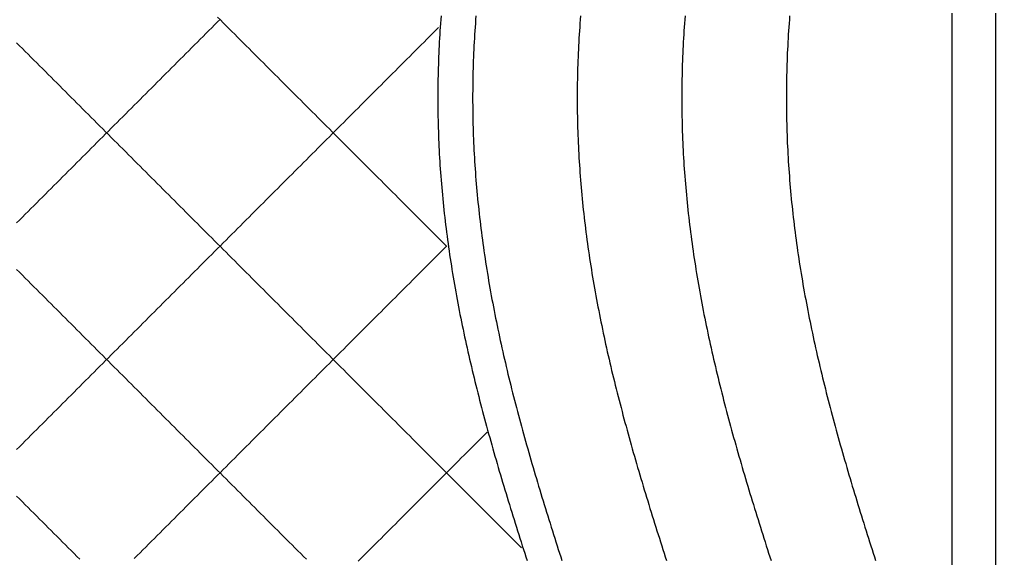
# Model space of a CAD drawing. Header units: millimetres. Extents: x 8 to 232, y 8 to 232.
# Drawn here: x 120 to 232, y 67.2 to 129 of the extents above; entities that cross this region are included whole.
import ezdxf

# ---------------------------------------------------------------- set-up
doc = ezdxf.new("R2010")
doc.units = ezdxf.units.MM
doc.layers.add('STUDY_GUIDES', color=7, linetype='Continuous')

msp = doc.modelspace()

# ---------------------------------------------------------------- linework, layer by layer
at = {"layer": 'STUDY_GUIDES'}
for points in [[(232, 214), (232, 26)], [(227, 212), (227, 28)], [(119.6708, 105.6708), (120, 106), (120.3292, 106.3292), (120.6585, 106.6585), (120.9877, 106.9877), (121.3169, 107.3169), (121.6462, 107.6462), (121.9754, 107.9754), (122.3046, 108.3046), (122.6338, 108.6338), (122.9631, 108.9631), (123.2923, 109.2923), (123.6215, 109.6215), (123.9508, 109.9508), (124.28, 110.28), (124.6092, 110.6092), (124.9385, 110.9385), (125.2677, 111.2677), (125.5969, 111.5969), (125.9262, 111.9262), (126.2554, 112.2554), (126.5846, 112.5846), (126.9138, 112.9138), (127.2431, 113.2431), (127.5723, 113.5723), (127.9015, 113.9015), (128.2308, 114.2308), (128.56, 114.56), (128.8892, 114.8892), (129.2185, 115.2185), (129.5477, 115.5477), (129.8769, 115.8769), (130.2062, 116.2062), (130.5354, 116.5354), (130.8646, 116.8646), (131.1938, 117.1938), (131.5231, 117.5231), (131.8523, 117.8523), (132.1815, 118.1815), (132.5108, 118.5108), (132.84, 118.84), (133.1692, 119.1692), (133.4985, 119.4985), (133.8277, 119.8277), (134.1569, 120.1569), (134.4862, 120.4862), (134.8154, 120.8154), (135.1446, 121.1446), (135.4738, 121.4738), (135.8031, 121.8031), (136.1323, 122.1323), (136.4615, 122.4615), (136.7908, 122.7908), (137.12, 123.12), (137.4492, 123.4492), (137.7785, 123.7785), (138.1077, 124.1077), (138.4369, 124.4369), (138.7662, 124.7662), (139.0954, 125.0954), (139.4246, 125.4246), (139.7538, 125.7538), (140.0831, 126.0831), (140.4123, 126.4123), (140.7415, 126.7415), (141.0708, 127.0708), (141.4, 127.4), (141.7292, 127.7292), (142.0585, 128.0585), (142.3877, 128.3877), (142.7169, 128.7169), (143.0462, 129.0462)], [(142.7169, 129.2831), (143.0462, 128.9538), (143.3754, 128.6246), (143.7046, 128.2954), (144.0338, 127.9662), (144.3631, 127.6369), (144.6923, 127.3077), (145.0215, 126.9785), (145.3508, 126.6492), (145.68, 126.32), (146.0092, 125.9908), (146.3385, 125.6615), (146.6677, 125.3323), (146.9969, 125.0031), (147.3262, 124.6738), (147.6554, 124.3446), (147.9846, 124.0154), (148.3138, 123.6862), (148.6431, 123.3569), (148.9723, 123.0277), (149.3015, 122.6985), (149.6308, 122.3692), (149.96, 122.04), (150.2892, 121.7108), (150.6185, 121.3815), (150.9477, 121.0523), (151.2769, 120.7231), (151.6062, 120.3938), (151.9354, 120.0646), (152.2646, 119.7354), (152.5938, 119.4062), (152.9231, 119.0769), (153.2523, 118.7477), (153.5815, 118.4185), (153.9108, 118.0892), (154.24, 117.76), (154.5692, 117.4308), (154.8985, 117.1015), (155.2277, 116.7723), (155.5569, 116.4431), (155.8862, 116.1138), (156.2154, 115.7846), (156.5446, 115.4554), (156.8738, 115.1262), (157.2031, 114.7969), (157.5323, 114.4677), (157.8615, 114.1385), (158.1908, 113.8092), (158.52, 113.48), (158.8492, 113.1508), (159.1785, 112.8215), (159.5077, 112.4923), (159.8369, 112.1631), (160.1662, 111.8338), (160.4954, 111.5046), (160.8246, 111.1754), (161.1538, 110.8462), (161.4831, 110.5169), (161.8123, 110.1877), (162.1415, 109.8585), (162.4708, 109.5292), (162.8, 109.2), (163.1292, 108.8708), (163.4585, 108.5415), (163.7877, 108.2123), (164.1169, 107.8831), (164.4462, 107.5538), (164.7754, 107.2246), (165.1046, 106.8954), (165.4338, 106.5662), (165.7631, 106.2369), (166.0923, 105.9077), (166.4215, 105.5785), (166.7508, 105.2492), (167.08, 104.92), (167.4092, 104.5908), (167.7385, 104.2615), (168.0677, 103.9323), (168.3969, 103.6031), (168.7262, 103.2738), (169.0554, 102.9446)], [(168.3779, 129.416), (168.3445, 128.988), (168.3126, 128.56), (168.2822, 128.132), (168.2534, 127.704), (168.2261, 127.276), (168.2003, 126.848), (168.1761, 126.42), (168.1535, 125.992), (168.1324, 125.564), (168.1128, 125.136), (168.0948, 124.708), (168.0784, 124.28), (168.0635, 123.852), (168.0502, 123.424), (168.0384, 122.996), (168.0282, 122.568), (168.0196, 122.14), (168.0126, 121.712), (168.0071, 121.284), (168.0031, 120.856), (168.0008, 120.428), (168, 120), (168.0008, 119.572), (168.0031, 119.144), (168.0071, 118.716), (168.0126, 118.288), (168.0196, 117.86), (168.0282, 117.432), (168.0384, 117.004), (168.0502, 116.576), (168.0635, 116.148), (168.0784, 115.72), (168.0948, 115.292), (168.1128, 114.864), (168.1324, 114.436), (168.1535, 114.008), (168.1761, 113.58), (168.2003, 113.152), (168.2261, 112.724), (168.2534, 112.296), (168.2822, 111.868), (168.3126, 111.44), (168.3445, 111.012), (168.3779, 110.584), (168.4128, 110.156), (168.4493, 109.728), (168.4872, 109.3), (168.5267, 108.872), (168.5677, 108.444), (168.6102, 108.016), (168.6541, 107.588), (168.6996, 107.16), (168.7465, 106.732), (168.795, 106.304), (168.8448, 105.876), (168.8962, 105.448), (168.949, 105.02), (169.0033, 104.592), (169.059, 104.164), (169.1161, 103.736), (169.1747, 103.308), (169.2346, 102.88), (169.296, 102.452), (169.3589, 102.024), (169.4231, 101.596), (169.4887, 101.168), (169.5556, 100.74), (169.624, 100.312), (169.6937, 99.884), (169.7648, 99.456), (169.8372, 99.028), (169.911, 98.6), (169.9861, 98.172), (170.0625, 97.744), (170.1402, 97.316), (170.2192, 96.888), (170.2995, 96.46), (170.3811, 96.032), (170.464, 95.604), (170.5481, 95.176), (170.6335, 94.748), (170.7201, 94.32), (170.808, 93.892), (170.897, 93.464), (170.9873, 93.036), (171.0787, 92.608), (171.1714, 92.18), (171.2652, 91.752), (171.3602, 91.324), (171.4563, 90.896), (171.5535, 90.468), (171.6519, 90.04), (171.7514, 89.612), (171.852, 89.184), (171.9537, 88.756), (172.0564, 88.328), (172.1602, 87.9), (172.2651, 87.472), (172.371, 87.044), (172.4779, 86.616), (172.5858, 86.188), (172.6947, 85.76), (172.8046, 85.332), (172.9154, 84.904), (173.0272, 84.476), (173.14, 84.048), (173.2537, 83.62), (173.3682, 83.192), (173.4837, 82.764), (173.6001, 82.336), (173.7173, 81.908), (173.8354, 81.48), (173.9543, 81.052), (174.074, 80.624), (174.1945, 80.196), (174.3159, 79.768), (174.438, 79.34), (174.5608, 78.912), (174.6845, 78.484), (174.8088, 78.056), (174.9339, 77.628), (175.0596, 77.2), (175.1861, 76.772), (175.3132, 76.344), (175.4409, 75.916), (175.5693, 75.488), (175.6983, 75.06), (175.8279, 74.632), (175.9581, 74.204), (176.0889, 73.776), (176.2202, 73.348), (176.3521, 72.92), (176.4845, 72.492), (176.6174, 72.064), (176.7507, 71.636), (176.8846, 71.208), (177.0189, 70.78), (177.1536, 70.352), (177.2888, 69.924), (177.4244, 69.496), (177.5603, 69.068), (177.6966, 68.64), (177.8333, 68.212), (177.9703, 67.784), (178.1076, 67.356), (178.2452, 66.928)], [(172.3779, 129.416), (172.3445, 128.988), (172.3126, 128.56), (172.2822, 128.132), (172.2534, 127.704), (172.2261, 127.276), (172.2003, 126.848), (172.1761, 126.42), (172.1535, 125.992), (172.1324, 125.564), (172.1128, 125.136), (172.0948, 124.708), (172.0784, 124.28), (172.0635, 123.852), (172.0502, 123.424), (172.0384, 122.996), (172.0282, 122.568), (172.0196, 122.14), (172.0126, 121.712), (172.0071, 121.284), (172.0031, 120.856), (172.0008, 120.428), (172, 120), (172.0008, 119.572), (172.0031, 119.144), (172.0071, 118.716), (172.0126, 118.288), (172.0196, 117.86), (172.0282, 117.432), (172.0384, 117.004), (172.0502, 116.576), (172.0635, 116.148), (172.0784, 115.72), (172.0948, 115.292), (172.1128, 114.864), (172.1324, 114.436), (172.1535, 114.008), (172.1761, 113.58), (172.2003, 113.152), (172.2261, 112.724), (172.2534, 112.296), (172.2822, 111.868), (172.3126, 111.44), (172.3445, 111.012), (172.3779, 110.584), (172.4128, 110.156), (172.4493, 109.728), (172.4872, 109.3), (172.5267, 108.872), (172.5677, 108.444), (172.6102, 108.016), (172.6541, 107.588), (172.6996, 107.16), (172.7465, 106.732), (172.795, 106.304), (172.8448, 105.876), (172.8962, 105.448), (172.949, 105.02), (173.0033, 104.592), (173.059, 104.164), (173.1161, 103.736), (173.1747, 103.308), (173.2346, 102.88), (173.296, 102.452), (173.3589, 102.024), (173.4231, 101.596), (173.4887, 101.168), (173.5556, 100.74), (173.624, 100.312), (173.6937, 99.884), (173.7648, 99.456), (173.8372, 99.028), (173.911, 98.6), (173.9861, 98.172), (174.0625, 97.744), (174.1402, 97.316), (174.2192, 96.888), (174.2995, 96.46), (174.3811, 96.032), (174.464, 95.604), (174.5481, 95.176), (174.6335, 94.748), (174.7201, 94.32), (174.808, 93.892), (174.897, 93.464), (174.9873, 93.036), (175.0787, 92.608), (175.1714, 92.18), (175.2652, 91.752), (175.3602, 91.324), (175.4563, 90.896), (175.5535, 90.468), (175.6519, 90.04), (175.7514, 89.612), (175.852, 89.184), (175.9537, 88.756), (176.0564, 88.328), (176.1602, 87.9), (176.2651, 87.472), (176.371, 87.044), (176.4779, 86.616), (176.5858, 86.188), (176.6947, 85.76), (176.8046, 85.332), (176.9154, 84.904), (177.0272, 84.476), (177.14, 84.048), (177.2537, 83.62), (177.3682, 83.192), (177.4837, 82.764), (177.6001, 82.336), (177.7173, 81.908), (177.8354, 81.48), (177.9543, 81.052), (178.074, 80.624), (178.1945, 80.196), (178.3159, 79.768), (178.438, 79.34), (178.5608, 78.912), (178.6845, 78.484), (178.8088, 78.056), (178.9339, 77.628), (179.0596, 77.2), (179.1861, 76.772), (179.3132, 76.344), (179.4409, 75.916), (179.5693, 75.488), (179.6983, 75.06), (179.8279, 74.632), (179.9581, 74.204), (180.0889, 73.776), (180.2202, 73.348), (180.3521, 72.92), (180.4845, 72.492), (180.6174, 72.064), (180.7507, 71.636), (180.8846, 71.208), (181.0189, 70.78), (181.1536, 70.352), (181.2888, 69.924), (181.4244, 69.496), (181.5603, 69.068), (181.6966, 68.64), (181.8333, 68.212), (181.9703, 67.784), (182.1076, 67.356), (182.2452, 66.928)], [(184.3779, 129.416), (184.3445, 128.988), (184.3126, 128.56), (184.2822, 128.132), (184.2534, 127.704), (184.2261, 127.276), (184.2003, 126.848), (184.1761, 126.42), (184.1535, 125.992), (184.1324, 125.564), (184.1128, 125.136), (184.0948, 124.708), (184.0784, 124.28), (184.0635, 123.852), (184.0502, 123.424), (184.0384, 122.996), (184.0282, 122.568), (184.0196, 122.14), (184.0126, 121.712), (184.0071, 121.284), (184.0031, 120.856), (184.0008, 120.428), (184, 120), (184.0008, 119.572), (184.0031, 119.144), (184.0071, 118.716), (184.0126, 118.288), (184.0196, 117.86), (184.0282, 117.432), (184.0384, 117.004), (184.0502, 116.576), (184.0635, 116.148), (184.0784, 115.72), (184.0948, 115.292), (184.1128, 114.864), (184.1324, 114.436), (184.1535, 114.008), (184.1761, 113.58), (184.2003, 113.152), (184.2261, 112.724), (184.2534, 112.296), (184.2822, 111.868), (184.3126, 111.44), (184.3445, 111.012), (184.3779, 110.584), (184.4128, 110.156), (184.4493, 109.728), (184.4872, 109.3), (184.5267, 108.872), (184.5677, 108.444), (184.6102, 108.016), (184.6541, 107.588), (184.6996, 107.16), (184.7465, 106.732), (184.795, 106.304), (184.8448, 105.876), (184.8962, 105.448), (184.949, 105.02), (185.0033, 104.592), (185.059, 104.164), (185.1161, 103.736), (185.1747, 103.308), (185.2346, 102.88), (185.296, 102.452), (185.3589, 102.024), (185.4231, 101.596), (185.4887, 101.168), (185.5556, 100.74), (185.624, 100.312), (185.6937, 99.884), (185.7648, 99.456), (185.8372, 99.028), (185.911, 98.6), (185.9861, 98.172), (186.0625, 97.744), (186.1402, 97.316), (186.2192, 96.888), (186.2995, 96.46), (186.3811, 96.032), (186.464, 95.604), (186.5481, 95.176), (186.6335, 94.748), (186.7201, 94.32), (186.808, 93.892), (186.897, 93.464), (186.9873, 93.036), (187.0787, 92.608), (187.1714, 92.18), (187.2652, 91.752), (187.3602, 91.324), (187.4563, 90.896), (187.5535, 90.468), (187.6519, 90.04), (187.7514, 89.612), (187.852, 89.184), (187.9537, 88.756), (188.0564, 88.328), (188.1602, 87.9), (188.2651, 87.472), (188.371, 87.044), (188.4779, 86.616), (188.5858, 86.188), (188.6947, 85.76), (188.8046, 85.332), (188.9154, 84.904), (189.0272, 84.476), (189.14, 84.048), (189.2537, 83.62), (189.3682, 83.192), (189.4837, 82.764), (189.6001, 82.336), (189.7173, 81.908), (189.8354, 81.48), (189.9543, 81.052), (190.074, 80.624), (190.1945, 80.196), (190.3159, 79.768), (190.438, 79.34), (190.5608, 78.912), (190.6845, 78.484), (190.8088, 78.056), (190.9339, 77.628), (191.0596, 77.2), (191.1861, 76.772), (191.3132, 76.344), (191.4409, 75.916), (191.5693, 75.488), (191.6983, 75.06), (191.8279, 74.632), (191.9581, 74.204), (192.0889, 73.776), (192.2202, 73.348), (192.3521, 72.92), (192.4845, 72.492), (192.6174, 72.064), (192.7507, 71.636), (192.8846, 71.208), (193.0189, 70.78), (193.1536, 70.352), (193.2888, 69.924), (193.4244, 69.496), (193.5603, 69.068), (193.6966, 68.64), (193.8333, 68.212), (193.9703, 67.784), (194.1076, 67.356), (194.2452, 66.928)], [(196.3779, 129.416), (196.3445, 128.988), (196.3126, 128.56), (196.2822, 128.132), (196.2534, 127.704), (196.2261, 127.276), (196.2003, 126.848), (196.1761, 126.42), (196.1535, 125.992), (196.1324, 125.564), (196.1128, 125.136), (196.0948, 124.708), (196.0784, 124.28), (196.0635, 123.852), (196.0502, 123.424), (196.0384, 122.996), (196.0282, 122.568), (196.0196, 122.14), (196.0126, 121.712), (196.0071, 121.284), (196.0031, 120.856), (196.0008, 120.428), (196, 120), (196.0008, 119.572), (196.0031, 119.144), (196.0071, 118.716), (196.0126, 118.288), (196.0196, 117.86), (196.0282, 117.432), (196.0384, 117.004), (196.0502, 116.576), (196.0635, 116.148), (196.0784, 115.72), (196.0948, 115.292), (196.1128, 114.864), (196.1324, 114.436), (196.1535, 114.008), (196.1761, 113.58), (196.2003, 113.152), (196.2261, 112.724), (196.2534, 112.296), (196.2822, 111.868), (196.3126, 111.44), (196.3445, 111.012), (196.3779, 110.584), (196.4128, 110.156), (196.4493, 109.728), (196.4872, 109.3), (196.5267, 108.872), (196.5677, 108.444), (196.6102, 108.016), (196.6541, 107.588), (196.6996, 107.16), (196.7465, 106.732), (196.795, 106.304), (196.8448, 105.876), (196.8962, 105.448), (196.949, 105.02), (197.0033, 104.592), (197.059, 104.164), (197.1161, 103.736), (197.1747, 103.308), (197.2346, 102.88), (197.296, 102.452), (197.3589, 102.024), (197.4231, 101.596), (197.4887, 101.168), (197.5556, 100.74), (197.624, 100.312), (197.6937, 99.884), (197.7648, 99.456), (197.8372, 99.028), (197.911, 98.6), (197.9861, 98.172), (198.0625, 97.744), (198.1402, 97.316), (198.2192, 96.888), (198.2995, 96.46), (198.3811, 96.032), (198.464, 95.604), (198.5481, 95.176), (198.6335, 94.748), (198.7201, 94.32), (198.808, 93.892), (198.897, 93.464), (198.9873, 93.036), (199.0787, 92.608), (199.1714, 92.18), (199.2652, 91.752), (199.3602, 91.324), (199.4563, 90.896), (199.5535, 90.468), (199.6519, 90.04), (199.7514, 89.612), (199.852, 89.184), (199.9537, 88.756), (200.0564, 88.328), (200.1602, 87.9), (200.2651, 87.472), (200.371, 87.044), (200.4779, 86.616), (200.5858, 86.188), (200.6947, 85.76), (200.8046, 85.332), (200.9154, 84.904), (201.0272, 84.476), (201.14, 84.048), (201.2537, 83.62), (201.3682, 83.192), (201.4837, 82.764), (201.6001, 82.336), (201.7173, 81.908), (201.8354, 81.48), (201.9543, 81.052), (202.074, 80.624), (202.1945, 80.196), (202.3159, 79.768), (202.438, 79.34), (202.5608, 78.912), (202.6845, 78.484), (202.8088, 78.056), (202.9339, 77.628), (203.0596, 77.2), (203.1861, 76.772), (203.3132, 76.344), (203.4409, 75.916), (203.5693, 75.488), (203.6983, 75.06), (203.8279, 74.632), (203.9581, 74.204), (204.0889, 73.776), (204.2202, 73.348), (204.3521, 72.92), (204.4845, 72.492), (204.6174, 72.064), (204.7507, 71.636), (204.8846, 71.208), (205.0189, 70.78), (205.1536, 70.352), (205.2888, 69.924), (205.4244, 69.496), (205.5603, 69.068), (205.6966, 68.64), (205.8333, 68.212), (205.9703, 67.784), (206.1076, 67.356), (206.2452, 66.928)], [(208.3779, 129.416), (208.3445, 128.988), (208.3126, 128.56), (208.2822, 128.132), (208.2534, 127.704), (208.2261, 127.276), (208.2003, 126.848), (208.1761, 126.42), (208.1535, 125.992), (208.1324, 125.564), (208.1128, 125.136), (208.0948, 124.708), (208.0784, 124.28), (208.0635, 123.852), (208.0502, 123.424), (208.0384, 122.996), (208.0282, 122.568), (208.0196, 122.14), (208.0126, 121.712), (208.0071, 121.284), (208.0031, 120.856), (208.0008, 120.428), (208, 120), (208.0008, 119.572), (208.0031, 119.144), (208.0071, 118.716), (208.0126, 118.288), (208.0196, 117.86), (208.0282, 117.432), (208.0384, 117.004), (208.0502, 116.576), (208.0635, 116.148), (208.0784, 115.72), (208.0948, 115.292), (208.1128, 114.864), (208.1324, 114.436), (208.1535, 114.008), (208.1761, 113.58), (208.2003, 113.152), (208.2261, 112.724), (208.2534, 112.296), (208.2822, 111.868), (208.3126, 111.44), (208.3445, 111.012), (208.3779, 110.584), (208.4128, 110.156), (208.4493, 109.728), (208.4872, 109.3), (208.5267, 108.872), (208.5677, 108.444), (208.6102, 108.016), (208.6541, 107.588), (208.6996, 107.16), (208.7465, 106.732), (208.795, 106.304), (208.8448, 105.876), (208.8962, 105.448), (208.949, 105.02), (209.0033, 104.592), (209.059, 104.164), (209.1161, 103.736), (209.1747, 103.308), (209.2346, 102.88), (209.296, 102.452), (209.3589, 102.024), (209.4231, 101.596), (209.4887, 101.168), (209.5556, 100.74), (209.624, 100.312), (209.6937, 99.884), (209.7648, 99.456), (209.8372, 99.028), (209.911, 98.6), (209.9861, 98.172), (210.0625, 97.744), (210.1402, 97.316), (210.2192, 96.888), (210.2995, 96.46), (210.3811, 96.032), (210.464, 95.604), (210.5481, 95.176), (210.6335, 94.748), (210.7201, 94.32), (210.808, 93.892), (210.897, 93.464), (210.9873, 93.036), (211.0787, 92.608), (211.1714, 92.18), (211.2652, 91.752), (211.3602, 91.324), (211.4563, 90.896), (211.5535, 90.468), (211.6519, 90.04), (211.7514, 89.612), (211.852, 89.184), (211.9537, 88.756), (212.0564, 88.328), (212.1602, 87.9), (212.2651, 87.472), (212.371, 87.044), (212.4779, 86.616), (212.5858, 86.188), (212.6947, 85.76), (212.8046, 85.332), (212.9154, 84.904), (213.0272, 84.476), (213.14, 84.048), (213.2537, 83.62), (213.3682, 83.192), (213.4837, 82.764), (213.6001, 82.336), (213.7173, 81.908), (213.8354, 81.48), (213.9543, 81.052), (214.074, 80.624), (214.1945, 80.196), (214.3159, 79.768), (214.438, 79.34), (214.5608, 78.912), (214.6845, 78.484), (214.8088, 78.056), (214.9339, 77.628), (215.0596, 77.2), (215.1861, 76.772), (215.3132, 76.344), (215.4409, 75.916), (215.5693, 75.488), (215.6983, 75.06), (215.8279, 74.632), (215.9581, 74.204), (216.0889, 73.776), (216.2202, 73.348), (216.3521, 72.92), (216.4845, 72.492), (216.6174, 72.064), (216.7507, 71.636), (216.8846, 71.208), (217.0189, 70.78), (217.1536, 70.352), (217.2888, 69.924), (217.4244, 69.496), (217.5603, 69.068), (217.6966, 68.64), (217.8333, 68.212), (217.9703, 67.784), (218.1076, 67.356), (218.2452, 66.928)], [(119.6708, 79.6708), (120, 80), (120.3292, 80.3292), (120.6585, 80.6585), (120.9877, 80.9877), (121.3169, 81.3169), (121.6462, 81.6462), (121.9754, 81.9754), (122.3046, 82.3046), (122.6338, 82.6338), (122.9631, 82.9631), (123.2923, 83.2923), (123.6215, 83.6215), (123.9508, 83.9508), (124.28, 84.28), (124.6092, 84.6092), (124.9385, 84.9385), (125.2677, 85.2677), (125.5969, 85.5969), (125.9262, 85.9262), (126.2554, 86.2554), (126.5846, 86.5846), (126.9138, 86.9138), (127.2431, 87.2431), (127.5723, 87.5723), (127.9015, 87.9015), (128.2308, 88.2308), (128.56, 88.56), (128.8892, 88.8892), (129.2185, 89.2185), (129.5477, 89.5477), (129.8769, 89.8769), (130.2062, 90.2062), (130.5354, 90.5354), (130.8646, 90.8646), (131.1938, 91.1938), (131.5231, 91.5231), (131.8523, 91.8523), (132.1815, 92.1815), (132.5108, 92.5108), (132.84, 92.84), (133.1692, 93.1692), (133.4985, 93.4985), (133.8277, 93.8277), (134.1569, 94.1569), (134.4862, 94.4862), (134.8154, 94.8154), (135.1446, 95.1446), (135.4738, 95.4738), (135.8031, 95.8031), (136.1323, 96.1323), (136.4615, 96.4615), (136.7908, 96.7908), (137.12, 97.12), (137.4492, 97.4492), (137.7785, 97.7785), (138.1077, 98.1077), (138.4369, 98.4369), (138.7662, 98.7662), (139.0954, 99.0954), (139.4246, 99.4246), (139.7538, 99.7538), (140.0831, 100.0831), (140.4123, 100.4123), (140.7415, 100.7415), (141.0708, 101.0708), (141.4, 101.4), (141.7292, 101.7292), (142.0585, 102.0585), (142.3877, 102.3877), (142.7169, 102.7169), (143.0462, 103.0462), (143.3754, 103.3754), (143.7046, 103.7046), (144.0338, 104.0338), (144.3631, 104.3631), (144.6923, 104.6923), (145.0215, 105.0215), (145.3508, 105.3508), (145.68, 105.68), (146.0092, 106.0092), (146.3385, 106.3385), (146.6677, 106.6677), (146.9969, 106.9969), (147.3262, 107.3262), (147.6554, 107.6554), (147.9846, 107.9846), (148.3138, 108.3138), (148.6431, 108.6431), (148.9723, 108.9723), (149.3015, 109.3015), (149.6308, 109.6308), (149.96, 109.96), (150.2892, 110.2892), (150.6185, 110.6185), (150.9477, 110.9477), (151.2769, 111.2769), (151.6062, 111.6062), (151.9354, 111.9354), (152.2646, 112.2646), (152.5938, 112.5938), (152.9231, 112.9231), (153.2523, 113.2523), (153.5815, 113.5815), (153.9108, 113.9108), (154.24, 114.24), (154.5692, 114.5692), (154.8985, 114.8985), (155.2277, 115.2277), (155.5569, 115.5569), (155.8862, 115.8862), (156.2154, 116.2154), (156.5446, 116.5446), (156.8738, 116.8738), (157.2031, 117.2031), (157.5323, 117.5323), (157.8615, 117.8615), (158.1908, 118.1908), (158.52, 118.52), (158.8492, 118.8492), (159.1785, 119.1785), (159.5077, 119.5077), (159.8369, 119.8369), (160.1662, 120.1662), (160.4954, 120.4954), (160.8246, 120.8246), (161.1538, 121.1538), (161.4831, 121.4831), (161.8123, 121.8123), (162.1415, 122.1415), (162.4708, 122.4708), (162.8, 122.8), (163.1292, 123.1292), (163.4585, 123.4585), (163.7877, 123.7877), (164.1169, 124.1169), (164.4462, 124.4462), (164.7754, 124.7754), (165.1046, 125.1046), (165.4338, 125.4338), (165.7631, 125.7631), (166.0923, 126.0923), (166.4215, 126.4215), (166.7508, 126.7508), (167.08, 127.08), (167.4092, 127.4092), (167.7385, 127.7385), (168.0677, 128.0677)], [(119.6708, 126.3292), (120, 126), (120.3292, 125.6708), (120.6585, 125.3415), (120.9877, 125.0123), (121.3169, 124.6831), (121.6462, 124.3538), (121.9754, 124.0246), (122.3046, 123.6954), (122.6338, 123.3662), (122.9631, 123.0369), (123.2923, 122.7077), (123.6215, 122.3785), (123.9508, 122.0492), (124.28, 121.72), (124.6092, 121.3908), (124.9385, 121.0615), (125.2677, 120.7323), (125.5969, 120.4031), (125.9262, 120.0738), (126.2554, 119.7446), (126.5846, 119.4154), (126.9138, 119.0862), (127.2431, 118.7569), (127.5723, 118.4277), (127.9015, 118.0985), (128.2308, 117.7692), (128.56, 117.44), (128.8892, 117.1108), (129.2185, 116.7815), (129.5477, 116.4523), (129.8769, 116.1231), (130.2062, 115.7938), (130.5354, 115.4646), (130.8646, 115.1354), (131.1938, 114.8062), (131.5231, 114.4769), (131.8523, 114.1477), (132.1815, 113.8185), (132.5108, 113.4892), (132.84, 113.16), (133.1692, 112.8308), (133.4985, 112.5015), (133.8277, 112.1723), (134.1569, 111.8431), (134.4862, 111.5138), (134.8154, 111.1846), (135.1446, 110.8554), (135.4738, 110.5262), (135.8031, 110.1969), (136.1323, 109.8677), (136.4615, 109.5385), (136.7908, 109.2092), (137.12, 108.88), (137.4492, 108.5508), (137.7785, 108.2215), (138.1077, 107.8923), (138.4369, 107.5631), (138.7662, 107.2338), (139.0954, 106.9046), (139.4246, 106.5754), (139.7538, 106.2462), (140.0831, 105.9169), (140.4123, 105.5877), (140.7415, 105.2585), (141.0708, 104.9292), (141.4, 104.6), (141.7292, 104.2708), (142.0585, 103.9415), (142.3877, 103.6123), (142.7169, 103.2831), (143.0462, 102.9538), (143.3754, 102.6246), (143.7046, 102.2954), (144.0338, 101.9662), (144.3631, 101.6369), (144.6923, 101.3077), (145.0215, 100.9785), (145.3508, 100.6492), (145.68, 100.32), (146.0092, 99.9908), (146.3385, 99.6615), (146.6677, 99.3323), (146.9969, 99.0031), (147.3262, 98.6738), (147.6554, 98.3446), (147.9846, 98.0154), (148.3138, 97.6862), (148.6431, 97.3569), (148.9723, 97.0277), (149.3015, 96.6985), (149.6308, 96.3692), (149.96, 96.04), (150.2892, 95.7108), (150.6185, 95.3815), (150.9477, 95.0523), (151.2769, 94.7231), (151.6062, 94.3938), (151.9354, 94.0646), (152.2646, 93.7354), (152.5938, 93.4062), (152.9231, 93.0769), (153.2523, 92.7477), (153.5815, 92.4185), (153.9108, 92.0892), (154.24, 91.76), (154.5692, 91.4308), (154.8985, 91.1015), (155.2277, 90.7723), (155.5569, 90.4431), (155.8862, 90.1138), (156.2154, 89.7846), (156.5446, 89.4554), (156.8738, 89.1262), (157.2031, 88.7969), (157.5323, 88.4677), (157.8615, 88.1385), (158.1908, 87.8092), (158.52, 87.48), (158.8492, 87.1508), (159.1785, 86.8215), (159.5077, 86.4923), (159.8369, 86.1631), (160.1662, 85.8338), (160.4954, 85.5046), (160.8246, 85.1754), (161.1538, 84.8462), (161.4831, 84.5169), (161.8123, 84.1877), (162.1415, 83.8585), (162.4708, 83.5292), (162.8, 83.2), (163.1292, 82.8708), (163.4585, 82.5415), (163.7877, 82.2123), (164.1169, 81.8831), (164.4462, 81.5538), (164.7754, 81.2246), (165.1046, 80.8954), (165.4338, 80.5662), (165.7631, 80.2369), (166.0923, 79.9077), (166.4215, 79.5785), (166.7508, 79.2492), (167.08, 78.92), (167.4092, 78.5908), (167.7385, 78.2615), (168.0677, 77.9323), (168.3969, 77.6031), (168.7262, 77.2738), (169.0554, 76.9446), (169.3846, 76.6154), (169.7138, 76.2862), (170.0431, 75.9569), (170.3723, 75.6277), (170.7015, 75.2985), (171.0308, 74.9692), (171.36, 74.64), (171.6892, 74.3108), (172.0185, 73.9815), (172.3477, 73.6523), (172.6769, 73.3231), (173.0062, 72.9938), (173.3354, 72.6646), (173.6646, 72.3354), (173.9938, 72.0062), (174.3231, 71.6769), (174.6523, 71.3477), (174.9815, 71.0185), (175.3108, 70.6892), (175.64, 70.36), (175.9692, 70.0308), (176.2985, 69.7015), (176.6277, 69.3723), (176.9569, 69.0431), (177.2862, 68.7138), (177.6154, 68.3846)], [(133.1692, 67.1692), (133.4985, 67.4985), (133.8277, 67.8277), (134.1569, 68.1569), (134.4862, 68.4862), (134.8154, 68.8154), (135.1446, 69.1446), (135.4738, 69.4738), (135.8031, 69.8031), (136.1323, 70.1323), (136.4615, 70.4615), (136.7908, 70.7908), (137.12, 71.12), (137.4492, 71.4492), (137.7785, 71.7785), (138.1077, 72.1077), (138.4369, 72.4369), (138.7662, 72.7662), (139.0954, 73.0954), (139.4246, 73.4246), (139.7538, 73.7538), (140.0831, 74.0831), (140.4123, 74.4123), (140.7415, 74.7415), (141.0708, 75.0708), (141.4, 75.4), (141.7292, 75.7292), (142.0585, 76.0585), (142.3877, 76.3877), (142.7169, 76.7169), (143.0462, 77.0462), (143.3754, 77.3754), (143.7046, 77.7046), (144.0338, 78.0338), (144.3631, 78.3631), (144.6923, 78.6923), (145.0215, 79.0215), (145.3508, 79.3508), (145.68, 79.68), (146.0092, 80.0092), (146.3385, 80.3385), (146.6677, 80.6677), (146.9969, 80.9969), (147.3262, 81.3262), (147.6554, 81.6554), (147.9846, 81.9846), (148.3138, 82.3138), (148.6431, 82.6431), (148.9723, 82.9723), (149.3015, 83.3015), (149.6308, 83.6308), (149.96, 83.96), (150.2892, 84.2892), (150.6185, 84.6185), (150.9477, 84.9477), (151.2769, 85.2769), (151.6062, 85.6062), (151.9354, 85.9354), (152.2646, 86.2646), (152.5938, 86.5938), (152.9231, 86.9231), (153.2523, 87.2523), (153.5815, 87.5815), (153.9108, 87.9108), (154.24, 88.24), (154.5692, 88.5692), (154.8985, 88.8985), (155.2277, 89.2277), (155.5569, 89.5569), (155.8862, 89.8862), (156.2154, 90.2154), (156.5446, 90.5446), (156.8738, 90.8738), (157.2031, 91.2031), (157.5323, 91.5323), (157.8615, 91.8615), (158.1908, 92.1908), (158.52, 92.52), (158.8492, 92.8492), (159.1785, 93.1785), (159.5077, 93.5077), (159.8369, 93.8369), (160.1662, 94.1662), (160.4954, 94.4954), (160.8246, 94.8246), (161.1538, 95.1538), (161.4831, 95.4831), (161.8123, 95.8123), (162.1415, 96.1415), (162.4708, 96.4708), (162.8, 96.8), (163.1292, 97.1292), (163.4585, 97.4585), (163.7877, 97.7877), (164.1169, 98.1169), (164.4462, 98.4462), (164.7754, 98.7754), (165.1046, 99.1046), (165.4338, 99.4338), (165.7631, 99.7631), (166.0923, 100.0923), (166.4215, 100.4215), (166.7508, 100.7508), (167.08, 101.08), (167.4092, 101.4092), (167.7385, 101.7385), (168.0677, 102.0677), (168.3969, 102.3969), (168.7262, 102.7262), (169.0554, 103.0554)], [(119.6708, 100.3292), (120, 100), (120.3292, 99.6708), (120.6585, 99.3415), (120.9877, 99.0123), (121.3169, 98.6831), (121.6462, 98.3538), (121.9754, 98.0246), (122.3046, 97.6954), (122.6338, 97.3662), (122.9631, 97.0369), (123.2923, 96.7077), (123.6215, 96.3785), (123.9508, 96.0492), (124.28, 95.72), (124.6092, 95.3908), (124.9385, 95.0615), (125.2677, 94.7323), (125.5969, 94.4031), (125.9262, 94.0738), (126.2554, 93.7446), (126.5846, 93.4154), (126.9138, 93.0862), (127.2431, 92.7569), (127.5723, 92.4277), (127.9015, 92.0985), (128.2308, 91.7692), (128.56, 91.44), (128.8892, 91.1108), (129.2185, 90.7815), (129.5477, 90.4523), (129.8769, 90.1231), (130.2062, 89.7938), (130.5354, 89.4646), (130.8646, 89.1354), (131.1938, 88.8062), (131.5231, 88.4769), (131.8523, 88.1477), (132.1815, 87.8185), (132.5108, 87.4892), (132.84, 87.16), (133.1692, 86.8308), (133.4985, 86.5015), (133.8277, 86.1723), (134.1569, 85.8431), (134.4862, 85.5138), (134.8154, 85.1846), (135.1446, 84.8554), (135.4738, 84.5262), (135.8031, 84.1969), (136.1323, 83.8677), (136.4615, 83.5385), (136.7908, 83.2092), (137.12, 82.88), (137.4492, 82.5508), (137.7785, 82.2215), (138.1077, 81.8923), (138.4369, 81.5631), (138.7662, 81.2338), (139.0954, 80.9046), (139.4246, 80.5754), (139.7538, 80.2462), (140.0831, 79.9169), (140.4123, 79.5877), (140.7415, 79.2585), (141.0708, 78.9292), (141.4, 78.6), (141.7292, 78.2708), (142.0585, 77.9415), (142.3877, 77.6123), (142.7169, 77.2831), (143.0462, 76.9538), (143.3754, 76.6246), (143.7046, 76.2954), (144.0338, 75.9662), (144.3631, 75.6369), (144.6923, 75.3077), (145.0215, 74.9785), (145.3508, 74.6492), (145.68, 74.32), (146.0092, 73.9908), (146.3385, 73.6615), (146.6677, 73.3323), (146.9969, 73.0031), (147.3262, 72.6738), (147.6554, 72.3446), (147.9846, 72.0154), (148.3138, 71.6862), (148.6431, 71.3569), (148.9723, 71.0277), (149.3015, 70.6985), (149.6308, 70.3692), (149.96, 70.04), (150.2892, 69.7108), (150.6185, 69.3815), (150.9477, 69.0523), (151.2769, 68.7231), (151.6062, 68.3938), (151.9354, 68.0646), (152.2646, 67.7354), (152.5938, 67.4062), (152.9231, 67.0769)], [(158.8492, 66.8492), (159.1785, 67.1785), (159.5077, 67.5077), (159.8369, 67.8369), (160.1662, 68.1662), (160.4954, 68.4954), (160.8246, 68.8246), (161.1538, 69.1538), (161.4831, 69.4831), (161.8123, 69.8123), (162.1415, 70.1415), (162.4708, 70.4708), (162.8, 70.8), (163.1292, 71.1292), (163.4585, 71.4585), (163.7877, 71.7877), (164.1169, 72.1169), (164.4462, 72.4462), (164.7754, 72.7754), (165.1046, 73.1046), (165.4338, 73.4338), (165.7631, 73.7631), (166.0923, 74.0923), (166.4215, 74.4215), (166.7508, 74.7508), (167.08, 75.08), (167.4092, 75.4092), (167.7385, 75.7385), (168.0677, 76.0677), (168.3969, 76.3969), (168.7262, 76.7262), (169.0554, 77.0554), (169.3846, 77.3846), (169.7138, 77.7138), (170.0431, 78.0431), (170.3723, 78.3723), (170.7015, 78.7015), (171.0308, 79.0308), (171.36, 79.36), (171.6892, 79.6892), (172.0185, 80.0185), (172.3477, 80.3477), (172.6769, 80.6769), (173.0062, 81.0062), (173.3354, 81.3354), (173.6646, 81.6646)], [(119.6708, 74.3292), (120, 74), (120.3292, 73.6708), (120.6585, 73.3415), (120.9877, 73.0123), (121.3169, 72.6831), (121.6462, 72.3538), (121.9754, 72.0246), (122.3046, 71.6954), (122.6338, 71.3662), (122.9631, 71.0369), (123.2923, 70.7077), (123.6215, 70.3785), (123.9508, 70.0492), (124.28, 69.72), (124.6092, 69.3908), (124.9385, 69.0615), (125.2677, 68.7323), (125.5969, 68.4031), (125.9262, 68.0738), (126.2554, 67.7446), (126.5846, 67.4154), (126.9138, 67.0862)]]:
    msp.add_lwpolyline(points, dxfattribs=at)

doc.saveas('drawing.dxf')
